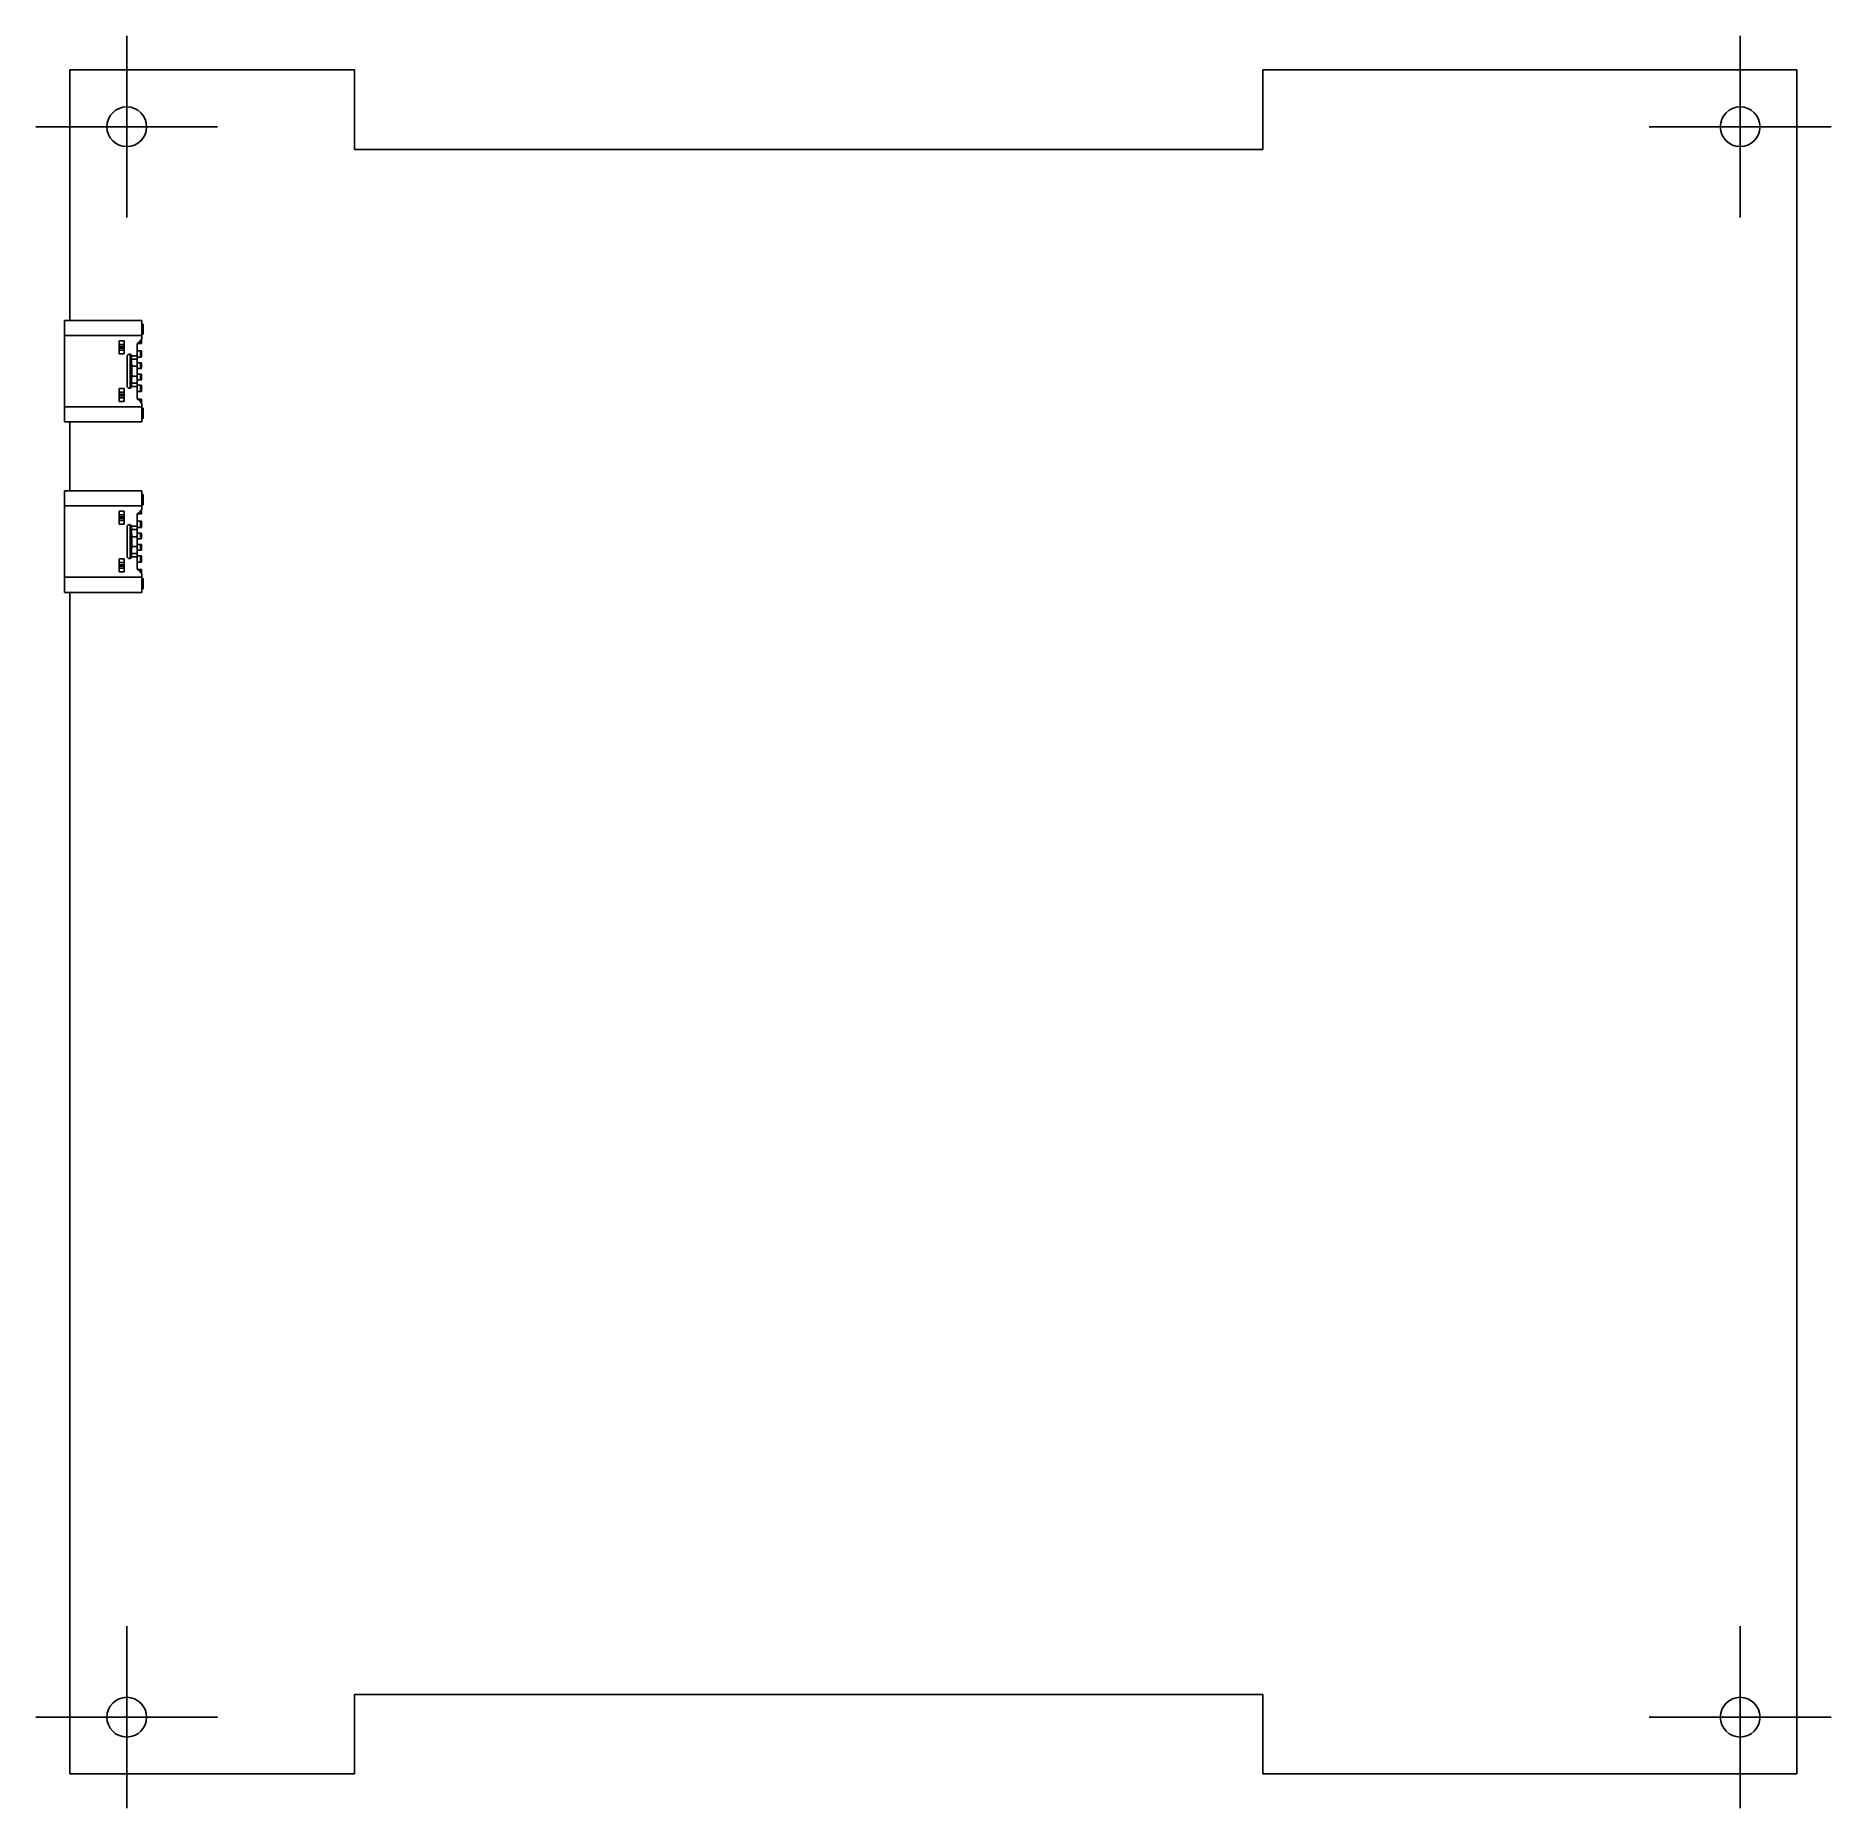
# Model space of a CAD drawing. Header units: millimetres. Extents: x 323 to 481, y 516 to 672.
import ezdxf

# ---------------------------------------------------------------- set-up
doc = ezdxf.new("R2010")
doc.units = ezdxf.units.MM
doc.layers.add('1', color=7, linetype='Continuous', true_color=0xffffff)

msp = doc.modelspace()

# ---------------------------------------------------------------- linework, layer by layer
at = {"layer": '1'}
for p, q in [((330.51, 672.11), (330.51, 656.11)), ((472.51, 672.11), (472.51, 656.11)), ((325.51, 647.06), (325.51, 669.11)), ((325.51, 669.11), (350.54, 669.11)), ((350.54, 669.11), (350.54, 662.11)), ((430.49, 669.11), (477.51, 669.11)), ((430.49, 662.11), (430.49, 669.11)), ((477.51, 669.11), (477.51, 519.11)), ((322.51, 664.11), (338.51, 664.11)), ((464.51, 664.11), (480.51, 664.11)), ((350.54, 662.11), (430.49, 662.11)), ((325.04, 647.06), (331.84, 647.06)), ((325.04, 645.73), (325.04, 647.06)), ((325.04, 646.91), (325.04, 645.73)), ((326.89, 647.06), (326.89, 647.06)), ((328.04, 647.06), (328.04, 647.06)), ((331.84, 646.91), (331.84, 647.06)), ((331.84, 647.06), (331.84, 647.06)), ((331.84, 647.06), (331.84, 645.73)), ((331.84, 646.91), (331.84, 645.73)), ((331.84, 646.91), (331.84, 646.91)), ((331.94, 646.74), (331.84, 646.74)), ((331.94, 646.74), (331.94, 646.74)), ((331.94, 645.84), (331.94, 646.74)), ((331.94, 646.74), (331.94, 645.84)), ((325.04, 645.73), (331.84, 645.73)), ((325.04, 645.73), (325.04, 639.45)), ((329.84, 644.94), (329.84, 645.27)), ((329.84, 645.27), (329.84, 644.12)), ((329.84, 645.27), (330.29, 645.27)), ((329.84, 644.76), (329.84, 644.94)), ((329.84, 644.94), (330.29, 644.94)), ((330.29, 644.76), (329.84, 644.76)), ((329.84, 644.63), (329.84, 644.76)), ((330.29, 644.12), (330.29, 645.27)), ((330.29, 644.95), (330.29, 645.14)), ((331.44, 645.04), (331.72, 645.04)), ((331.44, 644.95), (331.44, 643.94)), ((331.44, 644.95), (331.44, 644.95)), ((331.44, 643.94), (331.44, 644.95)), ((331.5, 645.09), (331.79, 645.38)), ((331.79, 645.38), (331.5, 645.09)), ((331.5, 645.09), (331.5, 645.09)), ((331.72, 645.31), (331.72, 645.04)), ((331.82, 645.04), (331.72, 645.04)), ((331.79, 645.38), (331.79, 645.38)), ((331.82, 645.43), (331.82, 645.04)), ((331.82, 645.43), (331.82, 645.04)), ((331.82, 645.04), (331.82, 645.04)), ((331.94, 645.84), (331.84, 645.84)), ((331.84, 645.73), (331.84, 645.52)), ((331.84, 645.52), (331.84, 645.73)), ((331.84, 645.52), (331.84, 645.52)), ((331.94, 645.84), (331.94, 645.84)), ((329.84, 644.63), (330.29, 644.63)), ((329.84, 644.44), (329.84, 644.63)), ((329.84, 644.44), (330.29, 644.44)), ((329.84, 644.12), (329.84, 644.44)), ((329.84, 644.12), (330.29, 644.12)), ((330.29, 644.25), (330.29, 644.44)), ((330.54, 643.89), (330.54, 641.29)), ((330.54, 643.89), (330.54, 643.89)), ((330.54, 643.89), (330.54, 641.29)), ((330.81, 643.99), (330.81, 641.19)), ((330.92, 643.99), (330.81, 643.99)), ((331.44, 643.94), (330.94, 643.94)), ((330.94, 643.66), (330.94, 643.89)), ((330.94, 643.24), (330.94, 643.66)), ((331.44, 643.66), (330.94, 643.66)), ((330.96, 643.21), (330.94, 643.24)), ((330.96, 643.21), (330.96, 641.97)), ((330.96, 643.08), (330.96, 643.21)), ((330.96, 642.11), (330.96, 643.08)), ((331.72, 644.39), (331.44, 644.39)), ((331.44, 643.75), (331.44, 643.94)), ((331.44, 643.66), (331.44, 643.94)), ((331.72, 643.83), (331.44, 643.83)), ((331.44, 643.24), (331.44, 643.75)), ((331.44, 643.14), (331.44, 643.66)), ((331.72, 643.34), (331.44, 643.34)), ((331.44, 643.14), (331.44, 643.24)), ((331.44, 642.05), (331.44, 643.14)), ((331.44, 642.84), (331.44, 643.14)), ((331.72, 644.39), (331.82, 644.39)), ((331.72, 643.83), (331.72, 644.39)), ((331.82, 643.83), (331.72, 643.83)), ((331.72, 643.34), (331.82, 643.34)), ((331.72, 642.84), (331.72, 643.34)), ((331.82, 644.39), (331.82, 644.39)), ((331.82, 643.83), (331.82, 644.39)), ((331.82, 643.83), (331.82, 644.39)), ((331.82, 643.83), (331.82, 643.83)), ((331.82, 643.34), (331.82, 643.34)), ((331.82, 642.84), (331.82, 643.34)), ((331.82, 642.84), (331.82, 643.34)), ((330.94, 641.95), (330.96, 641.97)), ((330.94, 641.53), (330.94, 641.95)), ((331.44, 641.53), (330.94, 641.53)), ((330.94, 641.29), (330.94, 641.53)), ((330.96, 641.97), (330.96, 642.11)), ((331.29, 643.02), (331.09, 643.02)), ((331.29, 642.16), (331.09, 642.16)), ((331.72, 642.84), (331.44, 642.84)), ((331.44, 642.84), (331.44, 642.34)), ((331.72, 642.34), (331.44, 642.34)), ((331.44, 642.05), (331.44, 642.34)), ((331.44, 642.05), (331.44, 641.95)), ((331.44, 641.53), (331.44, 642.05)), ((331.44, 641.95), (331.44, 641.44)), ((331.72, 641.84), (331.44, 641.84)), ((331.44, 641.24), (331.44, 641.53)), ((331.82, 642.84), (331.72, 642.84)), ((331.72, 642.34), (331.82, 642.34)), ((331.72, 641.84), (331.72, 642.34)), ((331.82, 641.84), (331.72, 641.84)), ((331.82, 642.84), (331.82, 642.84)), ((331.82, 642.34), (331.82, 642.34)), ((331.82, 641.84), (331.82, 642.34)), ((331.82, 641.84), (331.82, 642.34)), ((331.82, 641.84), (331.82, 641.84)), ((329.84, 640.74), (329.84, 641.07)), ((329.84, 641.07), (330.29, 641.07)), ((329.84, 641.07), (329.84, 639.92)), ((329.84, 640.56), (329.84, 640.74)), ((329.84, 640.74), (330.29, 640.74)), ((330.29, 640.56), (329.84, 640.56)), ((329.84, 640.43), (329.84, 640.56)), ((329.84, 640.43), (330.29, 640.43)), ((329.84, 640.24), (329.84, 640.43)), ((329.84, 640.24), (330.29, 640.24)), ((329.84, 639.92), (329.84, 640.24)), ((329.84, 639.92), (330.29, 639.92)), ((330.29, 639.92), (330.29, 641.07)), ((330.29, 640.75), (330.29, 640.94)), ((330.29, 640.05), (330.29, 640.24)), ((330.54, 641.29), (330.54, 641.29)), ((330.81, 641.19), (330.92, 641.19)), ((331.44, 641.24), (330.94, 641.24)), ((331.44, 641.44), (331.44, 641.24)), ((331.72, 641.35), (331.44, 641.35)), ((331.44, 641.24), (331.44, 640.24)), ((331.44, 640.24), (331.44, 641.24)), ((331.72, 640.79), (331.44, 640.79)), ((331.44, 640.24), (331.44, 640.24)), ((331.72, 640.14), (331.44, 640.14)), ((331.5, 640.1), (331.79, 639.81)), ((331.5, 640.1), (331.5, 640.1)), ((331.79, 639.81), (331.5, 640.1)), ((331.72, 641.35), (331.82, 641.35)), ((331.72, 640.79), (331.72, 641.35)), ((331.82, 640.79), (331.72, 640.79)), ((331.72, 640.14), (331.82, 640.14)), ((331.72, 639.87), (331.72, 640.14)), ((331.82, 641.35), (331.82, 641.35)), ((331.82, 640.79), (331.82, 641.35)), ((331.82, 640.79), (331.82, 641.35)), ((331.82, 640.79), (331.82, 640.79)), ((331.82, 640.14), (331.82, 640.14)), ((331.82, 639.76), (331.82, 640.14)), ((331.82, 639.76), (331.82, 640.14)), ((325.04, 638.27), (325.04, 639.45)), ((325.04, 638.12), (325.04, 639.45)), ((325.04, 639.45), (331.84, 639.45)), ((331.79, 639.81), (331.79, 639.81)), ((331.84, 639.67), (331.84, 639.67)), ((331.84, 639.67), (331.84, 639.45)), ((331.84, 639.45), (331.84, 639.67)), ((331.84, 638.27), (331.84, 639.45)), ((331.84, 638.12), (331.84, 639.45)), ((331.94, 639.34), (331.84, 639.34)), ((331.94, 638.44), (331.84, 638.44)), ((331.94, 638.44), (331.94, 639.34)), ((331.94, 639.34), (331.94, 639.34)), ((331.94, 638.44), (331.94, 639.34)), ((331.94, 638.44), (331.94, 638.44)), ((325.04, 638.12), (331.84, 638.12)), ((325.51, 632.06), (325.51, 638.12)), ((326.89, 638.12), (326.89, 638.12)), ((328.04, 638.12), (328.04, 638.12)), ((331.84, 638.12), (331.84, 638.27)), ((331.84, 638.27), (331.84, 638.27)), ((331.84, 638.12), (331.84, 638.12)), ((325.04, 632.06), (331.84, 632.06)), ((325.04, 630.73), (325.04, 632.06)), ((326.89, 632.06), (326.89, 632.06)), ((328.04, 632.06), (328.04, 632.06)), ((331.84, 631.91), (331.84, 632.06)), ((331.84, 632.06), (331.84, 632.06)), ((331.84, 632.06), (331.84, 630.73)), ((325.04, 631.91), (325.04, 630.73)), ((325.04, 630.73), (331.84, 630.73)), ((325.04, 630.73), (325.04, 624.45)), ((331.82, 630.43), (331.82, 630.04)), ((331.82, 630.43), (331.82, 630.04)), ((331.84, 631.91), (331.84, 630.73)), ((331.84, 631.91), (331.84, 631.91)), ((331.94, 631.74), (331.84, 631.74)), ((331.94, 630.84), (331.84, 630.84)), ((331.84, 630.73), (331.84, 630.52)), ((331.84, 630.52), (331.84, 630.73)), ((331.84, 630.52), (331.84, 630.52)), ((331.94, 631.74), (331.94, 631.74)), ((331.94, 630.84), (331.94, 631.74)), ((331.94, 631.74), (331.94, 630.84)), ((331.94, 630.84), (331.94, 630.84)), ((329.84, 629.94), (329.84, 630.27)), ((329.84, 630.27), (329.84, 629.12)), ((329.84, 630.27), (330.29, 630.27)), ((329.84, 629.76), (329.84, 629.94)), ((329.84, 629.94), (330.29, 629.94)), ((330.29, 629.76), (329.84, 629.76)), ((329.84, 629.63), (329.84, 629.76)), ((329.84, 629.63), (330.29, 629.63)), ((329.84, 629.44), (329.84, 629.63)), ((329.84, 629.44), (330.29, 629.44)), ((329.84, 629.12), (329.84, 629.44)), ((329.84, 629.12), (330.29, 629.12)), ((330.29, 629.12), (330.29, 630.27)), ((330.29, 629.95), (330.29, 630.14)), ((330.29, 629.25), (330.29, 629.44)), ((330.54, 628.89), (330.54, 626.29)), ((330.54, 628.89), (330.54, 628.89)), ((330.54, 628.89), (330.54, 626.29)), ((330.92, 628.99), (330.81, 628.99)), ((330.81, 628.99), (330.81, 626.19)), ((331.44, 628.94), (330.94, 628.94)), ((330.94, 628.66), (330.94, 628.89)), ((331.44, 630.04), (331.72, 630.04)), ((331.44, 629.95), (331.44, 628.94)), ((331.44, 629.95), (331.44, 629.95)), ((331.44, 628.94), (331.44, 629.95)), ((331.72, 629.39), (331.44, 629.39)), ((331.44, 628.75), (331.44, 628.94)), ((331.44, 628.66), (331.44, 628.94)), ((331.5, 630.09), (331.79, 630.38)), ((331.79, 630.38), (331.5, 630.09)), ((331.5, 630.09), (331.5, 630.09)), ((331.72, 630.31), (331.72, 630.04)), ((331.82, 630.04), (331.72, 630.04)), ((331.72, 629.39), (331.82, 629.39)), ((331.72, 628.83), (331.72, 629.39)), ((331.79, 630.38), (331.79, 630.38)), ((331.82, 630.04), (331.82, 630.04)), ((331.82, 629.39), (331.82, 629.39)), ((331.82, 628.83), (331.82, 629.39)), ((331.82, 628.83), (331.82, 629.39)), ((330.94, 628.24), (330.94, 628.66)), ((331.44, 628.66), (330.94, 628.66)), ((330.96, 628.21), (330.94, 628.24)), ((330.96, 628.21), (330.96, 626.97)), ((330.96, 628.08), (330.96, 628.21)), ((330.96, 627.11), (330.96, 628.08)), ((331.29, 628.02), (331.09, 628.02)), ((331.72, 628.83), (331.44, 628.83)), ((331.44, 628.24), (331.44, 628.75)), ((331.44, 628.14), (331.44, 628.66)), ((331.72, 628.34), (331.44, 628.34)), ((331.44, 628.14), (331.44, 628.24)), ((331.44, 627.05), (331.44, 628.14)), ((331.44, 627.84), (331.44, 628.14)), ((331.72, 627.84), (331.44, 627.84)), ((331.44, 627.84), (331.44, 627.34)), ((331.72, 627.34), (331.44, 627.34)), ((331.44, 627.05), (331.44, 627.34)), ((331.82, 628.83), (331.72, 628.83)), ((331.72, 628.34), (331.82, 628.34)), ((331.72, 627.84), (331.72, 628.34)), ((331.82, 627.84), (331.72, 627.84)), ((331.72, 627.34), (331.82, 627.34)), ((331.72, 626.84), (331.72, 627.34)), ((331.82, 628.83), (331.82, 628.83)), ((331.82, 628.34), (331.82, 628.34)), ((331.82, 627.84), (331.82, 628.34)), ((331.82, 627.84), (331.82, 628.34)), ((331.82, 627.84), (331.82, 627.84)), ((331.82, 627.34), (331.82, 627.34)), ((331.82, 626.84), (331.82, 627.34)), ((331.82, 626.84), (331.82, 627.34)), ((329.84, 625.74), (329.84, 626.07)), ((329.84, 626.07), (330.29, 626.07)), ((329.84, 626.07), (329.84, 624.92)), ((329.84, 625.56), (329.84, 625.74)), ((329.84, 625.74), (330.29, 625.74)), ((330.29, 624.92), (330.29, 626.07)), ((330.29, 625.75), (330.29, 625.94)), ((330.54, 626.29), (330.54, 626.29)), ((330.81, 626.19), (330.92, 626.19)), ((330.94, 626.95), (330.96, 626.97)), ((330.94, 626.53), (330.94, 626.95)), ((331.44, 626.53), (330.94, 626.53)), ((330.94, 626.29), (330.94, 626.53)), ((331.44, 626.24), (330.94, 626.24)), ((330.96, 626.97), (330.96, 627.11)), ((331.29, 627.16), (331.09, 627.16)), ((331.44, 627.05), (331.44, 626.95)), ((331.44, 626.53), (331.44, 627.05)), ((331.44, 626.95), (331.44, 626.44)), ((331.72, 626.84), (331.44, 626.84)), ((331.44, 626.24), (331.44, 626.53)), ((331.44, 626.44), (331.44, 626.24)), ((331.72, 626.35), (331.44, 626.35)), ((331.44, 626.24), (331.44, 625.24)), ((331.44, 625.24), (331.44, 626.24)), ((331.72, 625.79), (331.44, 625.79)), ((331.82, 626.84), (331.72, 626.84)), ((331.72, 626.35), (331.82, 626.35)), ((331.72, 625.79), (331.72, 626.35)), ((331.82, 625.79), (331.72, 625.79)), ((331.82, 626.84), (331.82, 626.84)), ((331.82, 626.35), (331.82, 626.35)), ((331.82, 625.79), (331.82, 626.35)), ((331.82, 625.79), (331.82, 626.35)), ((331.82, 625.79), (331.82, 625.79)), ((325.04, 623.27), (325.04, 624.45)), ((325.04, 623.12), (325.04, 624.45)), ((325.04, 624.45), (331.84, 624.45)), ((330.29, 625.56), (329.84, 625.56)), ((329.84, 625.43), (329.84, 625.56)), ((329.84, 625.43), (330.29, 625.43)), ((329.84, 625.24), (329.84, 625.43)), ((329.84, 625.24), (330.29, 625.24)), ((329.84, 624.92), (329.84, 625.24)), ((329.84, 624.92), (330.29, 624.92)), ((330.29, 625.05), (330.29, 625.24)), ((331.44, 625.24), (331.44, 625.24)), ((331.72, 625.14), (331.44, 625.14)), ((331.5, 625.1), (331.79, 624.81)), ((331.5, 625.1), (331.5, 625.1)), ((331.79, 624.81), (331.5, 625.1)), ((331.72, 625.14), (331.82, 625.14)), ((331.72, 624.87), (331.72, 625.14)), ((331.79, 624.81), (331.79, 624.81)), ((331.82, 625.14), (331.82, 625.14)), ((331.82, 624.76), (331.82, 625.14)), ((331.82, 624.76), (331.82, 625.14)), ((331.84, 624.67), (331.84, 624.67)), ((331.84, 624.67), (331.84, 624.45)), ((331.84, 624.45), (331.84, 624.67)), ((331.84, 623.12), (331.84, 624.45)), ((331.84, 623.27), (331.84, 624.45)), ((331.94, 624.34), (331.84, 624.34)), ((331.94, 624.34), (331.94, 624.34)), ((331.94, 623.44), (331.94, 624.34)), ((331.94, 623.44), (331.94, 624.34)), ((325.04, 623.12), (331.84, 623.12)), ((325.51, 519.11), (325.51, 623.12)), ((326.89, 623.12), (326.89, 623.12)), ((328.04, 623.12), (328.04, 623.12)), ((331.94, 623.44), (331.84, 623.44)), ((331.84, 623.12), (331.84, 623.27)), ((331.84, 623.27), (331.84, 623.27)), ((331.84, 623.12), (331.84, 623.12)), ((331.94, 623.44), (331.94, 623.44)), ((330.51, 532.11), (330.51, 516.11)), ((472.51, 532.11), (472.51, 516.11)), ((350.54, 526.11), (350.54, 519.11)), ((430.49, 526.11), (350.54, 526.11)), ((430.49, 519.11), (430.49, 526.11)), ((322.51, 524.11), (338.51, 524.11)), ((464.51, 524.11), (480.51, 524.11)), ((350.54, 519.11), (325.51, 519.11)), ((477.51, 519.11), (430.49, 519.11))]:
    msp.add_line(p, q, dxfattribs=at)
for centre in [(330.51, 664.11), (472.51, 664.11), (330.51, 524.11), (472.51, 524.11)]:
    msp.add_circle(centre, 1.75, dxfattribs=at)
for centre, start, end in [((331.64, 644.95), 135, 180), ((331.64, 645.52), 315, 0), ((330.74, 643.89), 90, 180), ((330.74, 643.89), 90, 180), ((330.74, 643.89), 14.4775, 90), ((330.74, 641.29), 180, 270), ((330.74, 641.29), 180, 270), ((330.74, 641.29), 270, 345.5225), ((331.64, 640.24), 180, 225), ((331.64, 639.67), 0, 45), ((331.64, 630.52), 315, 0), ((330.74, 628.89), 90, 180), ((330.74, 628.89), 90, 180), ((330.74, 628.89), 14.4775, 90), ((331.64, 629.95), 135, 180), ((330.74, 626.29), 180, 270), ((330.74, 626.29), 180, 270), ((330.74, 626.29), 270, 345.5225), ((331.64, 625.24), 180, 225), ((331.64, 624.67), 0, 45)]:
    msp.add_arc(centre, 0.2, start, end, dxfattribs=at)
for centre, major_axis, start_param, end_param in [((331.09, 643.14), (-0.15, 0), 0.522315, 1.570796), ((331.29, 643.14), (-0.15, 0), 1.570796, 3.141593), ((331.09, 642.05), (-0.15, 0), 4.712389, 5.76087), ((331.29, 642.05), (0.15, 0), 0, 1.570796), ((331.09, 628.14), (-0.15, 0), 0.522315, 1.570796), ((331.29, 628.14), (-0.15, 0), 1.570796, 3.141593), ((331.09, 627.05), (-0.15, 0), 4.712389, 5.76087), ((331.29, 627.05), (0.15, 0), 0, 1.570796)]:
    msp.add_ellipse(centre, major_axis=major_axis, ratio=0.766044, start_param=start_param, end_param=end_param, dxfattribs=at)
for points, knots in [([(331.44, 644.95), (331.44, 644.95), (331.44, 644.96), (331.44, 644.96), (331.44, 644.97), (331.45, 644.97), (331.45, 644.97), (331.45, 644.98)], [0, 0, 0, 0, 0.221672, 0.443594, 0.665843, 0.832793, 1, 1, 1, 1]), ([(331.49, 645.08), (331.49, 645.07), (331.48, 645.07), (331.48, 645.06), (331.48, 645.06), (331.47, 645.05), (331.47, 645.05), (331.47, 645.04), (331.46, 645.04), (331.46, 645.03), (331.46, 645.02), (331.46, 645.02), (331.45, 645.01), (331.45, 645), (331.45, 644.99), (331.45, 644.98), (331.45, 644.98)], [0, 0, 0, 0, 0.060214, 0.120581, 0.18108, 0.241689, 0.302387, 0.363154, 0.423969, 0.484809, 0.545655, 0.606485, 0.667279, 0.778553, 0.889504, 1, 1, 1, 1]), ([(331.49, 645.08), (331.49, 645.08), (331.49, 645.08), (331.49, 645.08), (331.5, 645.09), (331.5, 645.09), (331.5, 645.09), (331.5, 645.09)], [0, 0, 0, 0, 0.222878, 0.445319, 0.667395, 0.833762, 1, 1, 1, 1]), ([(331.84, 645.49), (331.84, 645.49), (331.84, 645.49), (331.84, 645.48), (331.84, 645.47), (331.84, 645.47), (331.84, 645.46), (331.83, 645.45), (331.83, 645.45), (331.83, 645.44), (331.83, 645.44), (331.82, 645.43), (331.82, 645.42), (331.82, 645.41), (331.81, 645.4), (331.8, 645.4), (331.8, 645.39)], [0, 0, 0, 0, 0.060214, 0.120581, 0.18108, 0.241689, 0.302387, 0.363154, 0.423969, 0.484809, 0.545655, 0.606485, 0.667279, 0.778553, 0.889504, 1, 1, 1, 1]), ([(330.94, 643.94), (330.94, 643.94), (330.94, 643.94), (330.94, 643.93), (330.94, 643.92), (330.94, 643.92), (330.94, 643.91), (330.94, 643.9), (330.94, 643.9), (330.94, 643.89)], [0, 0, 0, 0, 0.133553, 0.266761, 0.399775, 0.532746, 0.665827, 0.83256, 1, 1, 1, 1]), ([(330.94, 641.29), (330.94, 641.29), (330.94, 641.29), (330.94, 641.28), (330.94, 641.27), (330.94, 641.27), (330.94, 641.26), (330.94, 641.25), (330.94, 641.25), (330.94, 641.24)], [0, 0, 0, 0, 0.133882, 0.267318, 0.400459, 0.533458, 0.666466, 0.832962, 1, 1, 1, 1]), ([(331.49, 640.11), (331.49, 640.12), (331.48, 640.12), (331.48, 640.12), (331.48, 640.13), (331.47, 640.14), (331.47, 640.14), (331.47, 640.15), (331.46, 640.15), (331.46, 640.16), (331.46, 640.17), (331.46, 640.17), (331.45, 640.18), (331.45, 640.19), (331.45, 640.2), (331.45, 640.21), (331.45, 640.21)], [0, 0, 0, 0, 0.060214, 0.120581, 0.18108, 0.241689, 0.302387, 0.363154, 0.423969, 0.484809, 0.545655, 0.606485, 0.667279, 0.778553, 0.889504, 1, 1, 1, 1]), ([(331.8, 639.8), (331.8, 639.79), (331.81, 639.79), (331.81, 639.78), (331.81, 639.78), (331.82, 639.77), (331.82, 639.77), (331.82, 639.76), (331.83, 639.76), (331.83, 639.75), (331.83, 639.74), (331.83, 639.74), (331.84, 639.73), (331.84, 639.72), (331.84, 639.71), (331.84, 639.7), (331.84, 639.7)], [0, 0, 0, 0, 0.060214, 0.120581, 0.18108, 0.241689, 0.302387, 0.363154, 0.423969, 0.484809, 0.545655, 0.606485, 0.667279, 0.778553, 0.889504, 1, 1, 1, 1]), ([(331.84, 630.49), (331.84, 630.49), (331.84, 630.49), (331.84, 630.48), (331.84, 630.47), (331.84, 630.47), (331.84, 630.46), (331.83, 630.45), (331.83, 630.45), (331.83, 630.44), (331.83, 630.44), (331.82, 630.43), (331.82, 630.42), (331.82, 630.41), (331.81, 630.4), (331.8, 630.4), (331.8, 630.39)], [0, 0, 0, 0, 0.060214, 0.120581, 0.18108, 0.241689, 0.302387, 0.363154, 0.423969, 0.484809, 0.545655, 0.606485, 0.667279, 0.778553, 0.889504, 1, 1, 1, 1]), ([(330.94, 628.94), (330.94, 628.94), (330.94, 628.94), (330.94, 628.93), (330.94, 628.92), (330.94, 628.92), (330.94, 628.91), (330.94, 628.9), (330.94, 628.9), (330.94, 628.89)], [0, 0, 0, 0, 0.133553, 0.266761, 0.399775, 0.532746, 0.665827, 0.83256, 1, 1, 1, 1]), ([(331.44, 629.95), (331.44, 629.95), (331.44, 629.96), (331.44, 629.96), (331.44, 629.97), (331.45, 629.97), (331.45, 629.97), (331.45, 629.98)], [0, 0, 0, 0, 0.221672, 0.443594, 0.665843, 0.832793, 1, 1, 1, 1]), ([(331.49, 630.08), (331.49, 630.07), (331.48, 630.07), (331.48, 630.06), (331.48, 630.06), (331.47, 630.05), (331.47, 630.05), (331.47, 630.04), (331.46, 630.04), (331.46, 630.03), (331.46, 630.02), (331.46, 630.02), (331.45, 630.01), (331.45, 630), (331.45, 629.99), (331.45, 629.98), (331.45, 629.98)], [0, 0, 0, 0, 0.060214, 0.120581, 0.18108, 0.241689, 0.302387, 0.363154, 0.423969, 0.484809, 0.545655, 0.606485, 0.667279, 0.778553, 0.889504, 1, 1, 1, 1]), ([(331.49, 630.08), (331.49, 630.08), (331.49, 630.08), (331.49, 630.08), (331.5, 630.09), (331.5, 630.09), (331.5, 630.09), (331.5, 630.09)], [0, 0, 0, 0, 0.222878, 0.445319, 0.667395, 0.833762, 1, 1, 1, 1]), ([(330.94, 626.29), (330.94, 626.29), (330.94, 626.29), (330.94, 626.28), (330.94, 626.27), (330.94, 626.27), (330.94, 626.26), (330.94, 626.25), (330.94, 626.25), (330.94, 626.24)], [0, 0, 0, 0, 0.133882, 0.267318, 0.400459, 0.533458, 0.666466, 0.832962, 1, 1, 1, 1]), ([(331.49, 625.11), (331.49, 625.12), (331.48, 625.12), (331.48, 625.12), (331.48, 625.13), (331.47, 625.14), (331.47, 625.14), (331.47, 625.15), (331.46, 625.15), (331.46, 625.16), (331.46, 625.17), (331.46, 625.17), (331.45, 625.18), (331.45, 625.19), (331.45, 625.2), (331.45, 625.21), (331.45, 625.21)], [0, 0, 0, 0, 0.060214, 0.120581, 0.18108, 0.241689, 0.302387, 0.363154, 0.423969, 0.484809, 0.545655, 0.606485, 0.667279, 0.778553, 0.889504, 1, 1, 1, 1]), ([(331.8, 624.8), (331.8, 624.79), (331.81, 624.79), (331.81, 624.78), (331.81, 624.78), (331.82, 624.77), (331.82, 624.77), (331.82, 624.76), (331.83, 624.76), (331.83, 624.75), (331.83, 624.74), (331.83, 624.74), (331.84, 624.73), (331.84, 624.72), (331.84, 624.71), (331.84, 624.7), (331.84, 624.7)], [0, 0, 0, 0, 0.060214, 0.120581, 0.18108, 0.241689, 0.302387, 0.363154, 0.423969, 0.484809, 0.545655, 0.606485, 0.667279, 0.778553, 0.889504, 1, 1, 1, 1])]:
    msp.add_open_spline(points, degree=3, knots=knots, dxfattribs=at)
for points in [[(331.44, 640.24), (331.44, 640.23), (331.44, 640.22), (331.45, 640.21)], [(331.49, 640.11), (331.49, 640.11), (331.5, 640.1), (331.5, 640.1)], [(331.44, 625.24), (331.44, 625.23), (331.44, 625.22), (331.45, 625.21)], [(331.49, 625.11), (331.49, 625.11), (331.5, 625.1), (331.5, 625.1)]]:
    msp.add_rational_spline(points, [1, 0.998826502749, 0.998826502749, 1], degree=3, dxfattribs=at)
msp.add_open_spline([(330.94, 628.94), (330.94, 628.94)], degree=1, dxfattribs=at)

doc.saveas('drawing.dxf')
